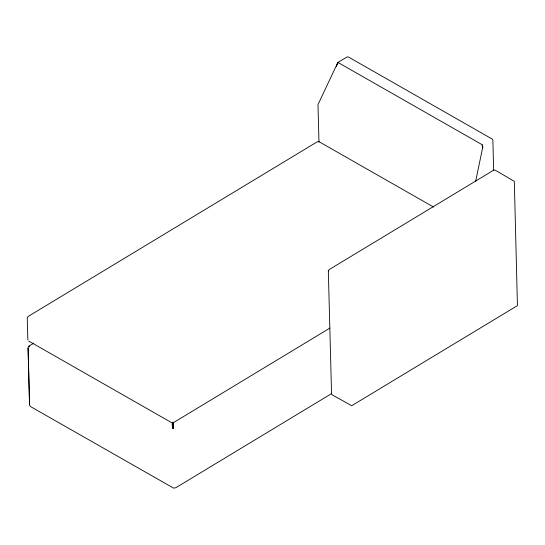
<?xml version="1.0" encoding="UTF-8"?>
<svg xmlns="http://www.w3.org/2000/svg" width="545" height="545" viewBox="0 0 545 545"><rect width="100%" height="100%" fill="white"/><g stroke="black" fill="none" stroke-linecap="round" stroke-linejoin="round"><path stroke-width="0.82" d="M482.454 148.553L482.216 144.841M336.333 66.64L337.532 62.675L347.09 56.959L348.384 56.973L492.128 139.016L492.864 140.126L493.675 170.599M475.621 181.458L482.884 146.564L482.148 144.711L338.254 62.614L337.532 62.675M336.326 66.49L336.905 64.508L338.254 62.614M29.021 346.3L29.096 346.988L29.117 346.068M336.905 64.508L317.98 104.62L318.975 142.034M28.762 346.225L33.851 343.146M174.025 422.293L329.963 328.056M331.51 393.64L175.858 487.714L173.576 488.116L30.397 406.495L29.546 405.207L28.081 348.01M172.969 422.702L171.839 422.634L173.501 422.552M173.201 428.581L173.126 422.123M433.568 207.046L319.138 141.755L317.401 141.72L28.068 316.495L27.25 317.81L27.836 339.828M28.578 340.972L171.185 422.402M172.097 423.601L172.636 428.52M172.963 422.293L173.378 428.568M28.047 347.39L29.559 404.676M328.322 270.954L331.558 393.769L332.164 394.859L351.709 405.725L517.437 305.609L514.317 181.335L495.242 170.19L493.763 170.115L329.255 269.55L328.322 270.954"/></g></svg>
